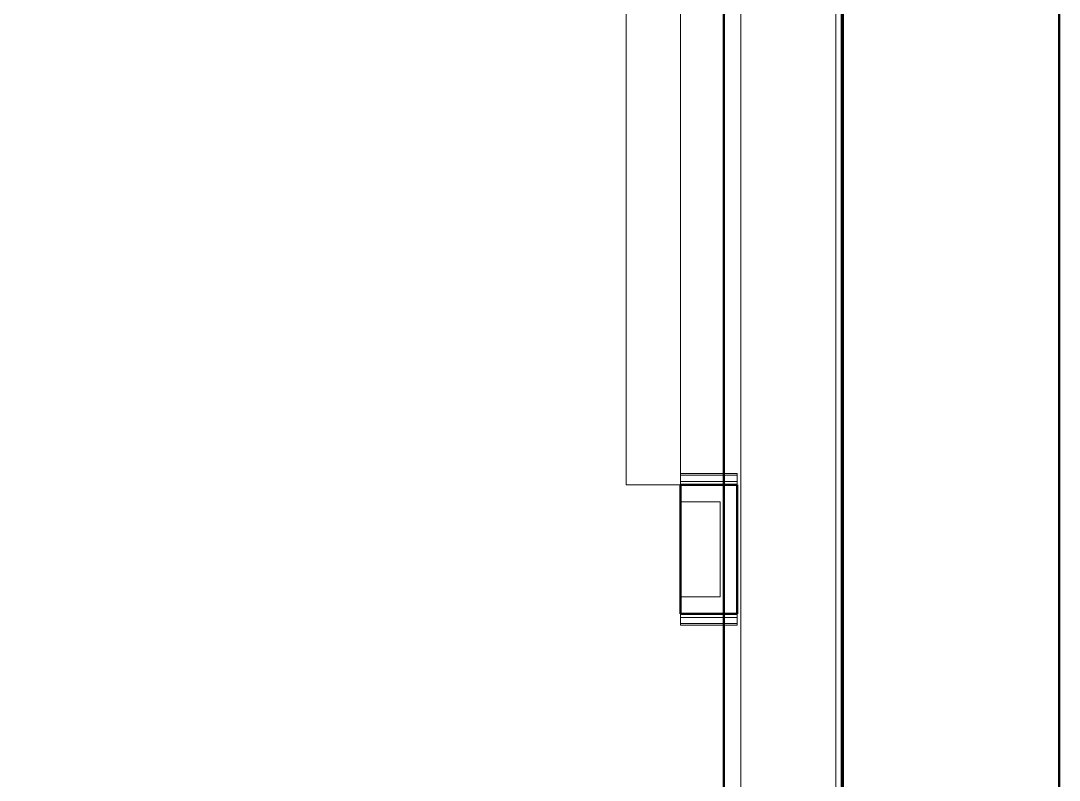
# Model space of a CAD drawing. Header units: inches. Extents: x -4235 to -464, y 9706 to 12425.
# Drawn here: x -2742.51 to -2704.32, y 10039.13 to 10067.05 of the extents above; entities that cross this region are included whole.
import ezdxf

# ---------------------------------------------------------------- set-up
doc = ezdxf.new("R2010")
doc.units = ezdxf.units.IN
doc.header["$MEASUREMENT"] = 0
for name, color, linetype, lineweight in [('0-1', 7, 'Continuous', 5), ('0-2', 254, 'Continuous', 9), ('A-DOOR-1', 7, 'Continuous', 9), ('A-DOOR-2', 90, 'Continuous', 20), ('A-WALL-1', 250, 'Continuous', 50), ('A-WALL-2', 50, 'Continuous', 13), ('A-WALL-3', 10, 'Continuous', 9), ('A-WALL-4', 254, 'Continuous', 9), ('A-WALL-5', 7, 'Continuous', 9)]:
    doc.layers.add(name, color=color, linetype=linetype, lineweight=lineweight)

# ---------------------------------------------------------------- blocks, each defined once
blk = doc.blocks.new('Basic Wall _ INT - W4BØF - _5_8 GYP - 2X4 WOOD_BATT_ - 5_8 GYP_ - ___-2683902-BACKGROUND - 1ST FLOOR')
at = {"layer": 'A-WALL-3'}
for p, q in [((-2716.661, 10045.239), (-2716.163, 10045.239)), ((-2716.163, 10045.215), (-2716.163, 10045.239)), ((-2716.163, 10044.888), (-2716.661, 10044.888)), ((-2716.163, 10045.038), (-2716.163, 10045.099)), ((-2716.163, 10044.888), (-2716.163, 10045.034)), ((-2716.163, 10044.826), (-2716.163, 10044.888))]:
    blk.add_line(p, q, dxfattribs=at)
at = {"layer": 'A-WALL-4'}
for p, q in [((-2718.25, 10045.239), (-2718.25, 10045.215)), ((-2718.25, 10045.239), (-2716.661, 10045.239)), ((-2716.163, 10045.239), (-2716.163, 10045.197)), ((-2718.25, 10045.099), (-2718.25, 10045.038)), ((-2718.25, 10045.034), (-2718.25, 10044.888)), ((-2718.25, 10044.888), (-2718.25, 10044.826)), ((-2716.661, 10044.888), (-2718.25, 10044.888)), ((-2716.661, 10045.114), (-2716.163, 10045.114)), ((-2716.163, 10045.197), (-2716.163, 10045.117)), ((-2716.163, 10045.117), (-2716.163, 10045.114)), ((-2716.163, 10045.114), (-2716.163, 10044.826)), ((-2716.163, 10044.826), (-2716.661, 10044.826))]:
    blk.add_line(p, q, dxfattribs=at)
at = {"layer": 'A-WALL-5'}
for p, q in [((-2718.25, 10045.197), (-2718.25, 10045.239)), ((-2718.25, 10045.114), (-2718.25, 10045.197)), ((-2718.25, 10045.114), (-2716.661, 10045.114)), ((-2718.25, 10044.826), (-2718.25, 10045.114)), ((-2716.661, 10044.826), (-2718.25, 10044.826))]:
    blk.add_line(p, q, dxfattribs=at)
blk = doc.blocks.new('Basic Wall _ INT - W4BØF - _5_8 GYP - 2X4 WOOD_BATT_ - 5_8 GYP_ - ___-2683903-BACKGROUND - 1ST FLOOR')
at = {"layer": 'A-WALL-3'}
for p, q in [((-2716.163, 10050.341), (-2716.661, 10050.341)), ((-2716.163, 10050.341), (-2716.163, 10050.403)), ((-2716.163, 10050.195), (-2716.163, 10050.341)), ((-2716.163, 10050.129), (-2716.163, 10050.191)), ((-2716.661, 10049.989), (-2716.163, 10049.989)), ((-2716.163, 10049.989), (-2716.163, 10050.013))]:
    blk.add_line(p, q, dxfattribs=at)
at = {"layer": 'A-WALL-4'}
for p, q in [((-2718.25, 10050.403), (-2718.25, 10050.341)), ((-2718.25, 10050.341), (-2718.25, 10050.195)), ((-2716.661, 10050.341), (-2718.25, 10050.341)), ((-2718.25, 10050.191), (-2718.25, 10050.129)), ((-2716.163, 10050.403), (-2716.661, 10050.403)), ((-2716.163, 10050.403), (-2716.163, 10050.114)), ((-2718.25, 10050.013), (-2718.25, 10049.989)), ((-2718.25, 10049.989), (-2716.661, 10049.989)), ((-2716.163, 10050.114), (-2716.661, 10050.114)), ((-2716.163, 10050.114), (-2716.163, 10050.112)), ((-2716.163, 10050.112), (-2716.163, 10050.103)), ((-2716.163, 10050.103), (-2716.163, 10050.073)), ((-2716.163, 10050.073), (-2716.163, 10050.032)), ((-2716.163, 10050.032), (-2716.163, 10049.989))]:
    blk.add_line(p, q, dxfattribs=at)
at = {"layer": 'A-WALL-5'}
for p, q in [((-2718.25, 10050.114), (-2718.25, 10050.403)), ((-2716.661, 10050.403), (-2718.25, 10050.403)), ((-2716.661, 10050.114), (-2718.25, 10050.114)), ((-2718.25, 10050.032), (-2718.25, 10050.114)), ((-2718.25, 10049.989), (-2718.25, 10050.032))]:
    blk.add_line(p, q, dxfattribs=at)
blk = doc.blocks.new('SWING - SINGLE - FLUSH - 36_ x 80_ - OFFSET PIVOT DOOR AT MAGIC PAK AND WASHER_DRYER-3199414-BACKGROUND - 1ST FLOOR')
at = {"layer": 'A-DOOR-1'}
blk.add_arc((18, 2.375), 36.067, 93.1789, 180, dxfattribs=at)
at = {"layer": 'A-DOOR-2'}
for p, q in [((16, 2.375), (16, 38.386)), ((18, 38.386), (16, 38.386)), ((18, 2.375), (18, 38.386)), ((18, 2.375), (16, 2.375))]:
    blk.add_line(p, q, dxfattribs=at)
blk = doc.blocks.new('CTR - 1st Phase - Unit Layouts_rvt-1-BACKGROUND - 1ST FLOOR')
at = {"layer": 'A-WALL-1'}
for p, q in [((-2716.163, 10049.989), (-2718.25, 10049.989)), ((-2718.25, 10049.989), (-2718.25, 10045.239)), ((-2716.163, 10049.364), (-2716.163, 10049.989)), ((-2716.163, 10045.864), (-2716.163, 10049.364)), ((-2716.163, 10045.239), (-2716.163, 10045.864)), ((-2718.25, 10045.239), (-2716.163, 10045.239))]:
    blk.add_line(p, q, dxfattribs=at)
at = {"layer": 'A-WALL-2'}
for p, q in [((-2716.788, 10049.364), (-2718.25, 10049.364)), ((-2716.788, 10045.864), (-2716.788, 10049.364)), ((-2716.788, 10045.864), (-2718.25, 10045.864))]:
    blk.add_line(p, q, dxfattribs=at)
at = {"layer": 'A-WALL-3'}
for p, q in [((-2716.661, 10049.989), (-2718.25, 10049.989)), ((-2716.163, 10049.989), (-2716.661, 10049.989)), ((-2716.163, 10049.989), (-2716.163, 10045.239)), ((-2718.25, 10045.239), (-2716.661, 10045.239)), ((-2716.661, 10045.239), (-2716.163, 10045.239))]:
    blk.add_line(p, q, dxfattribs=at)
at = {"layer": 'A-WALL-4'}
blk.add_line((-2718.25, 10045.239), (-2718.25, 10049.989), dxfattribs=at)
at = {"layer": '0-2'}
for name, p in [('SWING - SINGLE - FLUSH - 36_ x 80_ - OFFSET PIVOT DOOR AT MAGIC PAK AND WASHER_DRYER-3199414-BACKGROUND - 1ST FLOOR', (-2736.25, 10047.614)), ('Basic Wall _ INT - W4BØF - _5_8 GYP - 2X4 WOOD_BATT_ - 5_8 GYP_ - ___-2683903-BACKGROUND - 1ST FLOOR', (0, 0)), ('Basic Wall _ INT - W4BØF - _5_8 GYP - 2X4 WOOD_BATT_ - 5_8 GYP_ - ___-2683902-BACKGROUND - 1ST FLOOR', (0, 0))]:
    blk.add_blockref(name, p, dxfattribs=at)
blk = doc.blocks.new('CTR - 1st Phase - Common Walls_rvt-1-BACKGROUND - 1ST FLOOR')
at = {"layer": 'A-WALL-1'}
for p, q in [((-2716.661, 10261.589), (-2716.661, 10017.089)), ((-2712.286, 10017.089), (-2712.286, 10261.589))]:
    blk.add_line(p, q, dxfattribs=at)
at = {"layer": 'A-WALL-2'}
for p, q in [((-2716.036, 10261.589), (-2716.036, 10017.089)), ((-2712.536, 10261.589), (-2712.536, 10017.089))]:
    blk.add_line(p, q, dxfattribs=at)
at = {"layer": 'A-WALL-3'}
for p, q in [((-2712.286, 10017.089), (-2712.286, 10261.552)), ((-2716.661, 10050.403), (-2716.661, 10050.312)), ((-2716.661, 10050.283), (-2716.661, 10050.214)), ((-2716.661, 10049.989), (-2716.661, 10045.239)), ((-2716.661, 10045.037), (-2716.661, 10044.967)), ((-2716.661, 10044.945), (-2716.661, 10044.854))]:
    blk.add_line(p, q, dxfattribs=at)
at = {"layer": 'A-WALL-4'}
for p, q in [((-2716.661, 10261.589), (-2716.661, 10050.403)), ((-2716.661, 10044.826), (-2716.661, 10017.757))]:
    blk.add_line(p, q, dxfattribs=at)
blk = doc.blocks.new('CTR - 1st Phase -Stairs _ Elevators_rvt-1-BACKGROUND - 1ST FLOOR')
at = {"layer": 'A-WALL-1'}
for p, q in [((-2712.324, 10253.589), (-2712.324, 10013.589)), ((-2704.324, 10021.589), (-2704.324, 10253.589))]:
    blk.add_line(p, q, dxfattribs=at)
at = {"layer": 'A-WALL-3'}
blk.add_line((-2712.324, 10253.589), (-2712.324, 10017.757), dxfattribs=at)
at = {"layer": 'A-WALL-4'}
blk.add_line((-2704.324, 10021.589), (-2704.324, 10253.589), dxfattribs=at)

msp = doc.modelspace()

# ---------------------------------------------------------------- block references
at = {"layer": '0-1'}
for name in ['CTR - 1st Phase -Stairs _ Elevators_rvt-1-BACKGROUND - 1ST FLOOR', 'CTR - 1st Phase - Unit Layouts_rvt-1-BACKGROUND - 1ST FLOOR', 'CTR - 1st Phase - Common Walls_rvt-1-BACKGROUND - 1ST FLOOR']:
    msp.add_blockref(name, (0, 0), dxfattribs=at)

doc.saveas('drawing.dxf')
